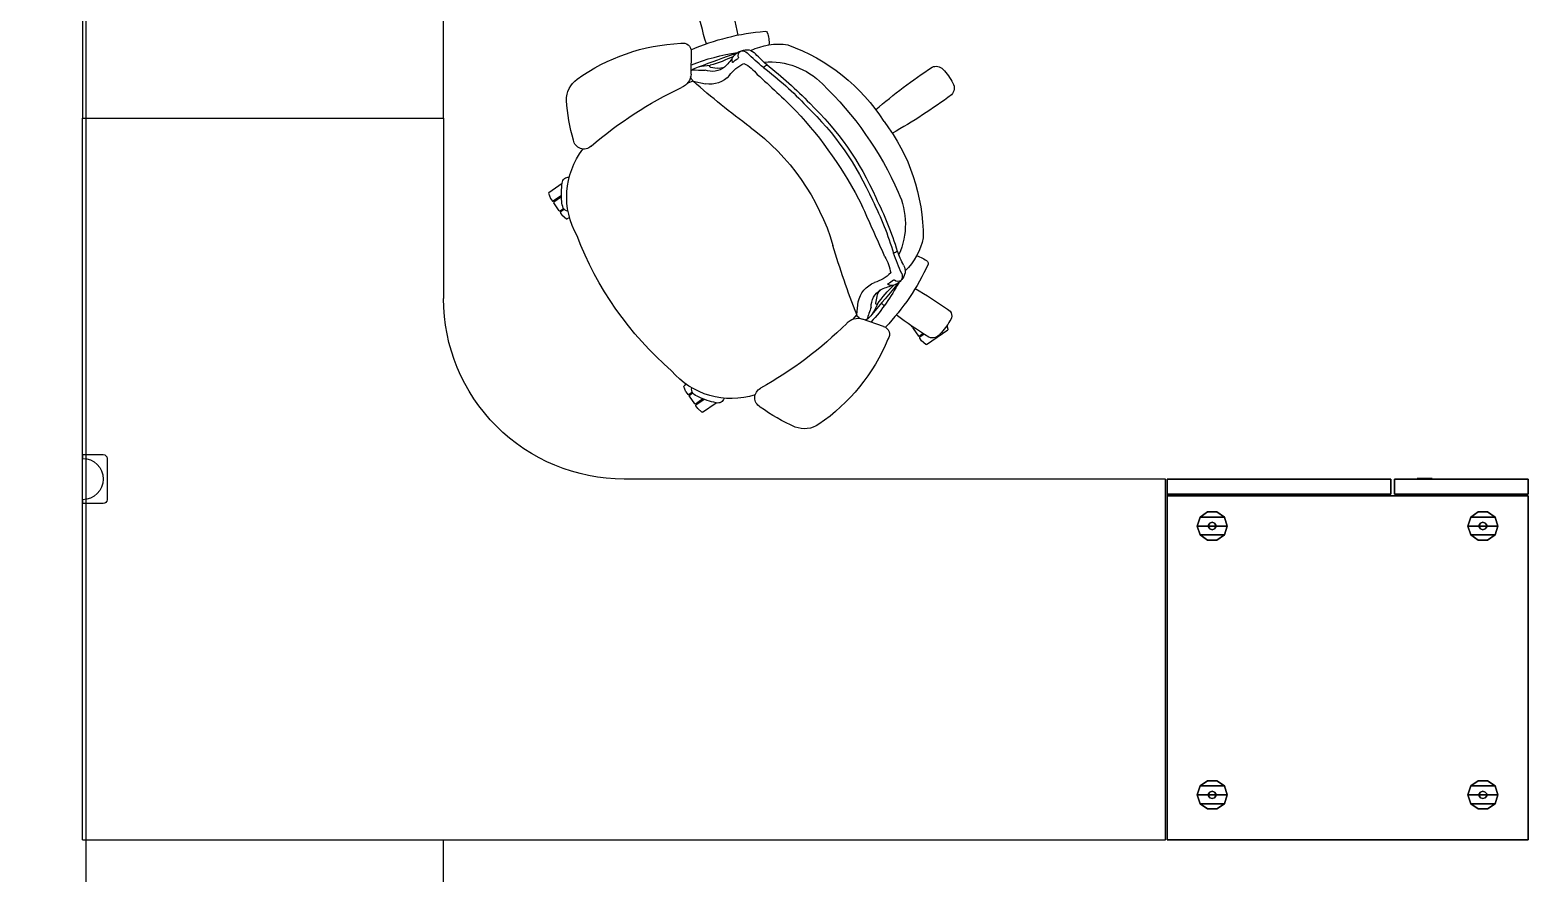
# Model space of a CAD drawing. Header units: inches. Extents: x 23 to 6400, y -2214 to 4412.
# Drawn here: x 2401.3 to 2500.9, y 1128.6 to 1184.7 of the extents above; entities that cross this region are included whole.
import ezdxf

# ---------------------------------------------------------------- set-up
doc = ezdxf.new("R2010")
doc.units = ezdxf.units.IN
doc.header["$LTSCALE"] = 96
doc.header["$MEASUREMENT"] = 0
doc.layers.add('A-FURN-EXIST', color=33, linetype='Continuous')

# ---------------------------------------------------------------- blocks, each defined once
blk = doc.blocks.new('A$C1C1D4BE0')
at = {"lineweight": -3}
for p, q in [((109.065, 175.112, 27.25), (133.065, 175.112, 27.25)), ((109.065, 103.112, 27.25), (109.065, 175.112, 27.25)), ((109.066, 175.224, 27.25), (133.066, 175.224, 27.25)), ((133.065, 175.112, 27.25), (133.065, 139.112, 27.25)), ((142.01, 159.227, 27.25), (142.997, 160.636, 27.25)), ((143.035, 160.653, 27.25), (142.997, 160.636, 27.25)), ((143.272, 160.583, 27.25), (143.035, 160.653, 27.25)), ((142.01, 159.227, 27.25), (142.007, 159.186, 27.25)), ((142.007, 159.186, 27.25), (142.257, 158.901, 27.25)), ((142.257, 158.901, 27.25), (142.438, 158.774, 27.25)), ((142.438, 158.774, 27.25), (142.493, 158.784, 27.25)), ((142.693, 159.069, 27.25), (142.493, 158.784, 27.25)), ((142.732, 159.007, 27.25), (142.55, 158.747, 27.25)), ((142.55, 158.747, 27.25), (142.56, 158.691, 27.25)), ((143.075, 158.33, 27.25), (142.56, 158.691, 27.25)), ((143.075, 158.33, 27.25), (143.131, 158.34, 27.25)), ((143.131, 158.34, 27.25), (143.151, 158.369, 27.25)), ((143.181, 158.324, 27.25), (143.195, 158.244, 27.25)), ((143.273, 158.189, 27.25), (143.195, 158.244, 27.25)), ((143.21, 156.365, 27.25), (143.702, 154.972, 27.25)), ((144.01, 155.589, 27.25), (144.01, 155.589, 27.25)), ((144.01, 155.589, 27.25), (144.01, 155.589, 27.25)), ((144.01, 155.589, 27.25), (144.01, 155.589, 27.25)), ((144.01, 155.589, 27.25), (144.01, 155.589, 27.25)), ((144.753, 155.849, 27.25), (145.205, 155.941, 27.25)), ((143.996, 154.588, 27.25), (143.691, 154.322, 27.25)), ((143.996, 154.588, 27.25), (144.839, 154.691, 27.25)), ((162.751, 148.634, 27.25), (162.767, 148.627, 27.25)), ((162.751, 148.634, 27.25), (162.757, 148.632, 27.25)), ((162.757, 148.632, 27.25), (162.762, 148.63, 27.25)), ((162.762, 148.63, 27.25), (162.767, 148.627, 27.25)), ((162.842, 148.501, 27.25), (162.842, 148.492, 27.25)), ((162.842, 148.501, 27.25), (162.842, 148.498, 27.25)), ((162.842, 148.498, 27.25), (162.842, 148.495, 27.25)), ((162.842, 148.495, 27.25), (162.842, 148.492, 27.25)), ((137.505, 144.338, 27.25), (138.137, 145.24, 27.25)), ((159.53, 143.711, 27.25), (159.337, 144.539, 27.25)), ((160.455, 144.854, 27.25), (160.387, 145.31, 27.25)), ((137.505, 144.338, 27.25), (137.502, 144.296, 27.25)), ((137.502, 144.296, 27.25), (137.752, 144.012, 27.25)), ((137.752, 144.012, 27.25), (137.932, 143.885, 27.25)), ((137.932, 143.885, 27.25), (137.988, 143.895, 27.25)), ((138.365, 144.434, 27.25), (137.988, 143.895, 27.25)), ((138.395, 144.358, 27.25), (138.045, 143.857, 27.25)), ((138.045, 143.857, 27.25), (138.055, 143.802, 27.25)), ((138.57, 143.441, 27.25), (138.055, 143.802, 27.25)), ((138.36, 144.426, 27.25), (138.372, 144.417, 27.25)), ((138.524, 144.065, 27.25), (138.523, 144.065, 27.25)), ((138.524, 144.065, 27.25), (138.523, 144.065, 27.25)), ((138.523, 144.065, 27.25), (138.523, 144.065, 27.25)), ((138.524, 144.065, 27.25), (138.524, 144.065, 27.25)), ((138.57, 143.441, 27.25), (138.626, 143.451, 27.25)), ((138.626, 143.451, 27.25), (138.789, 143.684, 27.25)), ((138.68, 143.41, 27.25), (138.848, 143.649, 27.25)), ((159.53, 143.711, 27.25), (159.383, 143.334, 27.25)), ((161.468, 143.581, 27.25), (159.991, 143.566, 27.25)), ((160.465, 144.067, 27.25), (160.465, 144.067, 27.25)), ((160.465, 144.067, 27.25), (160.465, 144.067, 27.25)), ((160.465, 144.067, 27.25), (160.465, 144.067, 27.25)), ((160.465, 144.067, 27.25), (160.465, 144.067, 27.25)), ((138.68, 143.41, 27.25), (138.69, 143.355, 27.25)), ((138.87, 143.229, 27.25), (138.69, 143.355, 27.25)), ((138.87, 143.229, 27.25), (139.224, 143.091, 27.25)), ((139.224, 143.091, 27.25), (139.262, 143.108, 27.25)), ((139.366, 143.256, 27.25), (139.262, 143.108, 27.25)), ((150.464, 135.485, 27.25), (150.36, 135.336, 27.25)), ((150.358, 135.295, 27.25), (150.36, 135.336, 27.25)), ((150.608, 135.01, 27.25), (150.358, 135.295, 27.25)), ((150.608, 135.01, 27.25), (150.788, 134.884, 27.25)), ((150.844, 134.894, 27.25), (150.788, 134.884, 27.25)), ((150.844, 134.894, 27.25), (151.011, 135.132, 27.25)), ((150.9, 134.856, 27.25), (151.064, 135.089, 27.25)), ((150.91, 134.8, 27.25), (150.9, 134.856, 27.25)), ((150.91, 134.8, 27.25), (151.425, 134.439, 27.25)), ((151.831, 134.949, 27.25), (151.481, 134.449, 27.25)), ((151.512, 134.971, 27.25), (151.513, 134.97, 27.25)), ((151.512, 134.971, 27.25), (151.512, 134.97, 27.25)), ((151.512, 134.97, 27.25), (151.513, 134.97, 27.25)), ((151.513, 134.97, 27.25), (151.513, 134.97, 27.25)), ((151.913, 134.948, 27.25), (151.536, 134.409, 27.25)), ((151.907, 134.939, 27.25), (151.895, 134.948, 27.25)), ((152.117, 134.106, 27.25), (152.749, 135.008, 27.25)), ((151.481, 134.449, 27.25), (151.425, 134.439, 27.25)), ((151.546, 134.353, 27.25), (151.536, 134.409, 27.25)), ((151.726, 134.227, 27.25), (151.546, 134.353, 27.25)), ((152.079, 134.089, 27.25), (151.726, 134.227, 27.25)), ((152.117, 134.106, 27.25), (152.079, 134.089, 27.25)), ((77.082, 127.112, 27.25), (109.065, 127.112, 27.25)), ((157.065, 127.112, 27.25), (145.065, 127.112, 27.25)), ((157.065, 103.112, 27.25), (157.065, 127.112, 27.25)), ((157.065, 127.112, 27.25), (199.065, 127.112, 27.25)), ((157.065, 103.112, 27.25), (157.065, 127.112, 27.25)), ((134.44, 104.737, 27.25), (131.69, 104.737, 27.25)), ((131.44, 104.487, 27.25), (131.44, 103.112, 27.25)), ((134.69, 103.112, 27.25), (134.69, 104.487, 27.25)), ((109.065, 103.112, 27.25), (157.065, 103.112, 27.25)), ((131.69, 103.112, 27.25), (131.44, 103.112, 27.25)), ((134.69, 103.112, 27.25), (134.44, 103.112, 27.25)), ((199.065, 103.112, 27.25), (157.065, 103.112, 27.25))]:
    blk.add_line(p, q, dxfattribs=at)
blk.add_lwpolyline([(329.171, 95.402), (28.914, 95.402), (28.914, 103.357), (329.171, 103.357)], close=True, dxfattribs=at)
for centre, radius, start, end in [((145.952, 156.747, 27.25), 4.68, 120.43736, 133.70705), ((143.911, 160.41, 27.25), 0.496, 24.85502, 131.59471), ((106.875, 134.985, 27.25), 45.413, 31.14704, 34.36447), ((191.111, 136.964, 27.25), 40.357, 143.63817, 150.30843), ((159.062, 160.411, 27.25), 0.658, 60.57802, 133.10974), ((157.396, 157.195, 27.25), 4.28, 46.89021, 62.29755), ((143.033, 159.631, 27.25), 0.59, 122.22416, 205.45394), ((126.854, 181.957, 27.25), 40.357, 319.69157, 326.36183), ((159.86, 159.863, 27.25), 0.648, 336.23818, 44.73449), ((165.79, 173.683, 27.25), 27.332, 211.56098, 217.04499), ((153.848, 145.216, 27.25), 15.541, 114.69154, 133.47254), ((149.907, 154.935, 27.25), 4.15, 101.30656, 136.34015), ((147.411, 159.195, 27.25), 0.151, 43.70885, 111.22984), ((146.224, 158.145, 27.25), 1.735, 14.2074, 41.6764), ((149.138, 146.32, 27.25), 12.685, 52.61811, 90.2009), ((146.858, 156.829, 27.25), 0.919, 125.56212, 144.57857), ((146.552, 157.326, 27.25), 0.348, 142.00804, 222.23819), ((146.546, 157.104, 27.25), 0.512, 68.76792, 121.52629), ((146.884, 157.006, 27.25), 0.8, 60.13553, 134.47152), ((151.412, 167.255, 27.25), 10.747, 244.17883, 251.92496), ((153.683, 170.923, 27.25), 14.691, 244.16978, 248.162), ((150.028, 152.879, 27.25), 4.942, 64.79551, 114.36007), ((147.272, 144.844, 27.25), 12.799, 112.55351, 145.6458), ((142.682, 156.219, 27.25), 0.548, 15.58587, 125.59279), ((152.387, 145.638, 27.25), 13.306, 118.10444, 131.82114), ((222.28, 65.05, 27.25), 119.68, 129.52756, 130.84313), ((165.79, 173.683, 27.25), 27.332, 219.15629, 219.68712), ((139.218, 163.488, 27.25), 9.316, 306.07089, 316.25597), ((142.486, 157.775, 27.25), 3.539, 332.93853, 346.5302), ((146.318, 156.913, 27.25), 0.393, 160.15868, 220.22488), ((146.803, 156.81, 27.25), 0.887, 141.49188, 164.56813), ((146.036, 156.673, 27.25), 0.023, 216.76777, 315.93933), ((146.895, 156.376, 27.25), 0.888, 132.65175, 161.59256), ((148.647, 155.001, 27.25), 2.632, 135.54544, 163.00086), ((146.257, 157.061, 27.25), 0.0489, 319.60793, 38.96136), ((146.355, 153.983, 27.25), 2.891, 58.93516, 81.77751), ((726.316, 1448.65, 27.25), 1415.763, 245.883562, 246.035768), ((147.43, 157.567, 27.25), 0.835, 320.77378, 340.4324), ((141.407, 135.213, 27.25), 22.822, 63.47088, 73.00478), ((140.523, 133.041, 27.25), 25.437, 63.71941, 72.3894), ((142.894, 136.484, 27.25), 22.82, 43.8813, 66.11901), ((150.001, 145.715, 27.25), 12.685, 19.7991, 57.38189), ((144.68, 154.544, 27.25), 1.242, 122.67461, 144.99667), ((159.48, 109.797, 27.25), 48.132, 108.1349, 109.18534), ((145.724, 153.2, 27.25), 2.941, 110.31136, 125.65452), ((144.494, 156.895, 27.25), 1.356, 270.23069, 327.45094), ((144.742, 155.91, 27.25), 0.0616, 129.52754, 279.87303), ((144.516, 156.388, 27.25), 1.728, 280.76447, 339.04342), ((145.124, 156.624, 27.25), 0.688, 276.75689, 318.15522), ((143.678, 137.651, 27.25), 19.649, 43.77742, 66.22258), ((143.863, 137.868, 27.25), 19.649, 43.77742, 66.22258), ((142.76, 154.662, 27.25), 0.992, 311.65702, 18.21628), ((144.192, 155.103, 27.25), 0.55, 163.84461, 174.12333), ((144.192, 155.103, 27.25), 0.55, 215.52542, 249.13461), ((162.254, 200.301, 27.25), 49.224, 248.22788, 253.89817), ((138.655, 130.188, 27.25), 27.775, 47.13499, 62.96237), ((162.109, 135.343, 27.25), 26.353, 135.17377, 150.82891), ((144.235, 138.398, 27.25), 15.249, 36.64423, 73.35799), ((138.089, 151.108, 27.25), 1.683, 145.16938, 201.65874), ((140.47, 133.078, 27.25), 25.437, 37.6106, 46.28059), ((155.86, 148.795, 27.25), 4.942, 355.63993, 45.20449), ((148.753, 155.956, 27.25), 13.395, 204.09565, 215.53648), ((105.937, 99.613, 27.25), 72.512, 41.82647, 44.62008), ((140.285, 132.861, 27.25), 25.437, 37.6106, 46.28059), ((157.834, 149.385, 27.25), 4.15, 333.65985, 8.69344), ((161.154, 147.958, 27.25), 0.835, 129.5676, 149.22622), ((171.566, 158.402, 27.25), 14.691, 221.838, 225.83022), ((147.353, 149.764, 27.25), 15.541, 336.52746, 355.30846), ((162.11, 147.022, 27.25), 1.735, 68.3236, 95.7926), ((162.7, 148.502, 27.25), 0.142, 357.88402, 68.83989), ((138.471, 148.516, 27.25), 0.708, 209.22296, 332.39843), ((143.655, 146.267, 27.25), 5.24, 162.62122, 229.71258), ((196.241, 176.503, 27.25), 49.224, 216.10183, 221.77212), ((158.154, 145.721, 27.25), 2.891, 28.22249, 51.06484), ((168.896, 155.012, 27.25), 10.747, 218.07504, 225.82117), ((160.814, 147.253, 27.25), 0.8, 335.52848, 49.86447), ((158.326, 148.223, 27.25), 2.632, 306.99914, 334.45456), ((48.617, 186.651, 27.25), 119.68, 339.15687, 340.47244), ((148.249, 148.536, 27.25), 13.306, 338.17886, 351.89556), ((160.218, 147.048, 27.25), 0.888, 308.40744, 337.34825), ((161.08, 146.682, 27.25), 0.0489, 71.03864, 150.39207), ((161.228, 147.05, 27.25), 0.348, 247.76181, 327.99196), ((160.657, 147.109, 27.25), 0.887, 305.43187, 328.50812), ((161.021, 146.968, 27.25), 0.512, 348.47371, 41.23208), ((160.656, 147.168, 27.25), 0.919, 325.42143, 344.43788), ((153.805, 102.124, 27.25), 45.413, 75.63553, 78.85296), ((138.538, 145.355, 27.25), 0.418, 103.71313, 195.93568), ((161.043, 144.816, 27.25), 1.728, 130.95658, 189.23553), ((161.527, 144.968, 27.25), 1.356, 142.54906, 199.76931), ((161.057, 145.468, 27.25), 0.688, 151.84478, 193.24311), ((163.04, 143.382, 27.25), 3.539, 123.4698, 137.06147), ((169.527, 142.265, 27.25), 9.316, 153.74403, 163.92911), ((160.79, 146.342, 27.25), 0.023, 154.06067, 253.23223), ((160.92, 146.688, 27.25), 0.393, 249.77512, 309.84132), ((142.9, 146.156, 27.25), 4.85, 190.87502, 205.52667), ((112.144, 142.943, 27.25), 48.132, 0.81466, 1.8651), ((160.516, 144.865, 27.25), 0.0616, 190.12697, 340.47246), ((157.634, 144.86, 27.25), 2.941, 344.34548, 359.68864), ((170.019, 170.722, 27.25), 27.332, 252.95501, 258.43902), ((139.628, 144.539, 27.25), 1.201, 203.23737, 224.40427), ((139.03, 144.024, 27.25), 0.417, 231.42724, 284.22622), ((160.022, 142.575, 27.25), 0.992, 91.78372, 158.34298), ((159.946, 144.072, 27.25), 0.55, 220.86539, 254.47459), ((159.946, 144.072, 27.25), 0.55, 295.87667, 306.15539), ((159.253, 144.34, 27.25), 1.242, 325.00333, 347.32539), ((161.511, 143.035, 27.25), 0.548, 344.40721, 94.41413), ((135.25, 154.15, 27.25), 26.353, 319.17109, 334.82623), ((149.253, 143.458, 27.25), 12.799, 324.3542, 357.44649), ((157.187, 156.896, 27.25), 22.366, 220.84233, 249.15759), ((145.065, 139.112, 27.25), 12, 180, 270.00001), ((155.713, 136.443, 27.25), 0.708, 137.60157, 260.77704), ((151.826, 140.545, 27.25), 5.24, 240.28742, 307.37927), ((159.188, 148.649, 27.25), 13.395, 254.46352, 265.90435), ((158.28, 136.971, 27.25), 1.683, 268.34126, 324.83062), ((151.301, 135.432, 27.25), 0.417, 185.77378, 238.57276), ((151.58, 136.17, 27.25), 1.201, 245.59573, 266.76263), ((151.98, 139.797, 27.25), 4.85, 264.47333, 279.12498), ((152.72, 135.425, 27.25), 0.418, 274.06432, 6.28687), ((131.69, 104.487, 27.25), 0.25, 90, 180), ((134.44, 104.487, 27.25), 0.25, 0, 90), ((133.065, 103.112, 27.25), 1.375, 0, 180)]:
    blk.add_arc(centre, radius, start, end, dxfattribs=at)
at = {"lineweight": -3, "flags": 1}
for tag, p, rotation in [('CAPPN', (29.083, 175.224, 27.25), 90), ('CAPMG', (29.083, 175.224, 27.25), 90), ('CAPMC', (29.083, 175.224, 27.25), 90), ('CAPQT', (29.083, 175.224, 27.25), 90), ('CAPDH', (29.083, 175.224, 27.25), 90), ('CAPGC', (29.083, 175.224, 27.25), 90), ('CAPPN', (29.083, 175.224, 26.75), 90), ('CAPMG', (29.083, 175.224, 26.75), 90), ('CAPMC', (29.083, 175.224, 26.75), 90), ('CAPQT', (29.083, 175.224, 26.75), 90), ('CAPDH', (29.083, 175.224, 26.75), 90), ('CAPGC', (29.083, 175.224, 26.75), 90), ('CAPPN', (53.083, 175.224, 27.25), 180), ('CAPMG', (53.083, 175.224, 27.25), 180), ('CAPMC', (53.083, 175.224, 27.25), 180), ('CAPQT', (53.083, 175.224, 27.25), 180), ('CAPDH', (53.083, 175.224, 27.25), 180), ('CAPGC', (53.083, 175.224, 27.25), 180), ('CAPPN', (109.066, 175.224, 27.25), 90), ('CAPMG', (109.066, 175.224, 27.25), 90), ('CAPMC', (109.066, 175.224, 27.25), 90), ('CAPQT', (109.066, 175.224, 27.25), 90), ('CAPDH', (109.066, 175.224, 27.25), 90), ('CAPGC', (109.066, 175.224, 27.25), 90), ('CAPPN', (109.066, 175.224, 26.75), 90), ('CAPMG', (109.066, 175.224, 26.75), 90), ('CAPMC', (109.066, 175.224, 26.75), 90), ('CAPQT', (109.066, 175.224, 26.75), 90), ('CAPDH', (109.066, 175.224, 26.75), 90), ('CAPGC', (109.066, 175.224, 26.75), 90), ('CAPPN', (133.066, 175.224, 27.25), 180), ('CAPMG', (133.066, 175.224, 27.25), 180), ('CAPMC', (133.066, 175.224, 27.25), 180), ('CAPQT', (133.066, 175.224, 27.25), 180), ('CAPDH', (133.066, 175.224, 27.25), 180), ('CAPGC', (133.066, 175.224, 27.25), 180), ('CAPPN', (247.065, 175.112, 27.25), 180), ('CAPMG', (247.065, 175.112, 27.25), 180), ('CAPMC', (247.065, 175.112, 27.25), 180), ('CAPQT', (247.065, 175.112, 27.25), 180), ('CAPDH', (247.065, 175.112, 27.25), 180), ('CAPGC', (247.065, 175.112, 27.25), 180), ('CAPPN', (346.296, 144.907, 28.25), 239.73323), ('CAPMG', (346.296, 144.907, 28.25), 239.73323), ('CAPMC', (346.296, 144.907, 28.25), 239.73323), ('CAPQT', (346.296, 144.907, 28.25), 239.73323), ('CAPDH', (346.296, 144.907, 28.25), 239.73323), ('CAPGC', (346.296, 144.907, 28.25), 239.73323), ('CAPPN', (109.065, 103.112, 27.25), 90), ('CAPMG', (109.065, 103.112, 27.25), 90), ('CAPMC', (109.065, 103.112, 27.25), 90), ('CAPQT', (109.065, 103.112, 27.25), 90), ('CAPDH', (109.065, 103.112, 27.25), 90), ('CAPGC', (109.065, 103.112, 27.25), 90), ('CAPPN', (199.065, 103.112, 27.25), 180), ('CAPMG', (199.065, 103.112, 27.25), 180), ('CAPMC', (199.065, 103.112, 27.25), 180), ('CAPQT', (199.065, 103.112, 27.25), 180), ('CAPDH', (199.065, 103.112, 27.25), 180), ('CAPGC', (199.065, 103.112, 27.25), 180), ('CAPPN', (247.065, 103.112, 27.25), 180), ('CAPMG', (247.065, 103.112, 27.25), 180), ('CAPMC', (247.065, 103.112, 27.25), 180), ('CAPQT', (247.065, 103.112, 27.25), 180), ('CAPDH', (247.065, 103.112, 27.25), 180), ('CAPGC', (247.065, 103.112, 27.25), 180), ('CAPMG', (273.388, 103.264), 180), ('CAPMC', (273.388, 103.264), 180), ('CAPQT', (273.388, 103.264), 180), ('CAPDH', (273.388, 103.264), 180), ('CAPGC', (273.388, 103.264), 180), ('CAPPN', (273.388, 103.264), 180), ('CAPPN', (247.923, 96.112, 27.25), 270), ('CAPMG', (247.923, 96.112, 27.25), 270), ('CAPMC', (247.923, 96.112, 27.25), 270), ('CAPQT', (247.923, 96.112, 27.25), 270), ('CAPDH', (247.923, 96.112, 27.25), 270), ('CAPGC', (247.923, 96.112, 27.25), 270), ('CAPPN', (352.407, 58.005, 28.25), 120), ('CAPMG', (352.407, 58.005, 28.25), 120), ('CAPMC', (352.407, 58.005, 28.25), 120), ('CAPQT', (352.407, 58.005, 28.25), 120), ('CAPDH', (352.407, 58.005, 28.25), 120), ('CAPGC', (352.407, 58.005, 28.25), 120), ('CAPPN', (364.648, 37.203), 120.80365), ('CAPMG', (364.648, 37.203), 120.80365), ('CAPMC', (364.648, 37.203), 120.80365), ('CAPQT', (364.648, 37.203), 120.80365), ('CAPDH', (364.648, 37.203), 120.80365), ('CAPGC', (364.648, 37.203), 120.80365), ('CAPPN', (359.049, 33.971), 119.19635), ('CAPMG', (359.049, 33.971), 119.19635), ('CAPMC', (359.049, 33.971), 119.19635), ('CAPDH', (359.049, 33.971), 119.19635), ('CAPGC', (359.049, 33.971), 119.19635), ('CAPQT', (359.049, 33.971), 119.19635)]:
    blk.add_attdef(tag, p, '', height=0.001, rotation=rotation, dxfattribs=at)
for tag, p in [('CAPPN', (109.923, 96.112, 27.25)), ('CAPMG', (109.923, 96.112, 27.25)), ('CAPMC', (109.923, 96.112, 27.25)), ('CAPQT', (109.923, 96.112, 27.25)), ('CAPDH', (109.923, 96.112, 27.25)), ('CAPGC', (109.923, 96.112, 27.25)), ('CAPPN', (157.923, 96.112, 27.25)), ('CAPMG', (157.923, 96.112, 27.25)), ('CAPMC', (157.923, 96.112, 27.25)), ('CAPQT', (157.923, 96.112, 27.25)), ('CAPDH', (157.923, 96.112, 27.25)), ('CAPGC', (157.923, 96.112, 27.25)), ('CAPPN', (249.583, 96.112)), ('CAPMG', (249.583, 96.112)), ('CAPMC', (249.583, 96.112)), ('CAPQT', (249.583, 96.112)), ('CAPDH', (249.583, 96.112)), ('CAPGC', (249.583, 96.112)), ('CAPPN', (273.583, 96.112, 28.25)), ('CAPMG', (273.583, 96.112, 28.25)), ('CAPMC', (273.583, 96.112, 28.25)), ('CAPQT', (273.583, 96.112, 28.25)), ('CAPDH', (273.583, 96.112, 28.25)), ('CAPGC', (273.583, 96.112, 28.25)), ('CAPPN', (29.941, 24.112, 27.25)), ('CAPMG', (29.941, 24.112, 27.25)), ('CAPMC', (29.941, 24.112, 27.25)), ('CAPQT', (29.941, 24.112, 27.25)), ('CAPDH', (29.941, 24.112, 27.25)), ('CAPGC', (29.941, 24.112, 27.25)), ('CAPPN', (109.923, 24.112, 27.25)), ('CAPMG', (109.923, 24.112, 27.25)), ('CAPMC', (109.923, 24.112, 27.25)), ('CAPQT', (109.923, 24.112, 27.25)), ('CAPDH', (109.923, 24.112, 27.25)), ('CAPGC', (109.923, 24.112, 27.25))]:
    blk.add_attdef(tag, p, '', height=0.001, dxfattribs=at)
at = {"lineweight": -3}
mesh = blk.add_polyface(dxfattribs=at)
corners = [(109.066, 175.224, 90.281), (109.066, 175.224, 27.25), (131.941, 175.224, 27.25), (131.941, 175.224, 90.281), (109.066, 199.224, 27.25), (109.066, 199.224, 90.281), (131.941, 199.224, 90.281), (131.941, 199.224, 27.25)]
mesh.append_faces([[corners[k] for k in face] for face in [(0, 1, 2, 3), (4, 5, 6, 7), (3, 6, 5, 0), (1, 0, 5, 4), (2, 7, 6, 3)]])
mesh = blk.add_polyface(dxfattribs=at)
corners = [(133.066, 190.349, 90.281), (133.066, 199.224, 90.281), (132.066, 199.224, 90.281), (132.066, 190.349, 90.281), (132.066, 199.224, 27.25), (133.066, 199.224, 27.25), (133.066, 190.349, 27.25), (132.066, 190.349, 27.25)]
mesh.append_faces([[corners[k] for k in face] for face in [(0, 1, 2, 3), (4, 2, 1, 5), (0, 6, 5, 1), (7, 6, 0, 3), (6, 7, 4, 5)]])
mesh = blk.add_polyface(dxfattribs=at)
corners = [(111.128, 195.912, 26.875), (111.128, 196.537, 26.875), (111.128, 196.537, 26.75), (111.128, 195.912, 26.75), (111.472, 195.412, 26.875), (111.472, 195.412, 26.75), (111.472, 197.037, 26.875), (111.472, 197.037, 26.75), (113.003, 196.537, 26.875), (113.003, 195.912, 26.875), (113.003, 195.912, 26.75), (113.003, 196.537, 26.75), (112.659, 195.412, 26.875), (112.066, 195.224, 26.875), (112.066, 195.224, 26.75), (112.659, 195.412, 26.75), (112.066, 197.224, 26.875), (112.659, 197.037, 26.875), (112.659, 197.037, 26.75), (112.066, 197.224, 26.75)]
mesh.append_faces([[corners[k] for k in face] for face in [(0, 1, 2, 3), (4, 0, 3, 5), (1, 6, 7, 2), (8, 9, 10, 11), (12, 13, 14, 15), (9, 12, 15, 10), (16, 17, 18, 19), (17, 8, 11, 18), (13, 4, 5, 14), (6, 16, 19, 7)]])
mesh.append_faces([[corners[k] for k in face] for face in [(12, 17, 16, 13)]], dxfattribs={"vtx0": -1, "vtx2": -1})
mesh.append_faces([[corners[k] for k in face] for face in [(0, 4, 6, 1)]], dxfattribs={"vtx1": -1})
mesh.append_faces([[corners[k] for k in face] for face in [(4, 13, 16, 6)]], dxfattribs={"vtx1": -1, "vtx3": -1})
mesh.append_faces([[corners[k] for k in face] for face in [(9, 8, 17, 12)]], dxfattribs={"vtx2": -1})
mesh = blk.add_polyface(dxfattribs=at)
corners = [(112.003, 196.474, 26.875), (112.003, 196.474, 27.25), (112.128, 196.474, 27.25), (112.128, 196.474, 26.875), (111.878, 196.38, 26.875), (111.878, 196.38, 27.25), (112.253, 196.38, 27.25), (112.253, 196.38, 26.875), (111.816, 196.224, 26.875), (111.816, 196.224, 27.25), (112.316, 196.224, 27.25), (112.316, 196.224, 26.875), (112.003, 195.974, 27.25), (112.003, 195.974, 26.875), (112.128, 195.974, 26.875), (112.128, 195.974, 27.25), (111.878, 196.068, 27.25), (111.878, 196.068, 26.875), (112.253, 196.068, 26.875), (112.253, 196.068, 27.25)]
mesh.append_faces([[corners[k] for k in face] for face in [(0, 1, 2, 3), (4, 5, 1, 0), (3, 2, 6, 7), (8, 9, 5, 4), (7, 6, 10, 11), (12, 13, 14, 15), (16, 17, 13, 12), (15, 14, 18, 19), (9, 8, 17, 16), (19, 18, 11, 10)]])
mesh = blk.add_polyface(dxfattribs=at)
corners = [(130.878, 196.537, 26.875), (130.878, 195.912, 26.875), (130.878, 195.912, 26.75), (130.878, 196.537, 26.75), (130.534, 195.412, 26.875), (130.534, 195.412, 26.75), (129.941, 195.224, 26.875), (129.347, 195.412, 26.875), (129.347, 195.412, 26.75), (129.941, 195.224, 26.75), (129.003, 195.912, 26.875), (129.003, 196.537, 26.875), (129.003, 196.537, 26.75), (129.003, 195.912, 26.75), (129.347, 197.037, 26.875), (129.941, 197.224, 26.875), (129.941, 197.224, 26.75), (129.347, 197.037, 26.75), (130.534, 197.037, 26.875), (130.534, 197.037, 26.75)]
mesh.append_faces([[corners[k] for k in face] for face in [(0, 1, 2, 3), (1, 4, 5, 2), (6, 7, 8, 9), (10, 11, 12, 13), (7, 10, 13, 8), (4, 6, 9, 5), (14, 15, 16, 17), (15, 18, 19, 16), (18, 0, 3, 19), (11, 14, 17, 12)]])
mesh.append_faces([[corners[k] for k in face] for face in [(4, 18, 15, 6)]], dxfattribs={"vtx0": -1, "vtx2": -1})
mesh.append_faces([[corners[k] for k in face] for face in [(10, 7, 14, 11)]], dxfattribs={"vtx1": -1})
mesh.append_faces([[corners[k] for k in face] for face in [(7, 6, 15, 14)]], dxfattribs={"vtx1": -1, "vtx3": -1})
mesh.append_faces([[corners[k] for k in face] for face in [(1, 0, 18, 4)]], dxfattribs={"vtx2": -1})
mesh = blk.add_polyface(dxfattribs=at)
corners = [(129.753, 196.38, 26.875), (129.753, 196.38, 27.25), (129.878, 196.474, 27.25), (129.878, 196.474, 26.875), (129.691, 196.224, 26.875), (129.691, 196.224, 27.25), (129.753, 196.068, 27.25), (129.753, 196.068, 26.875), (129.878, 195.974, 26.875), (129.878, 195.974, 27.25), (130.003, 195.974, 27.25), (130.003, 195.974, 26.875), (130.128, 196.068, 26.875), (130.128, 196.068, 27.25), (130.003, 196.474, 26.875), (130.003, 196.474, 27.25), (130.128, 196.38, 27.25), (130.128, 196.38, 26.875), (130.191, 196.224, 27.25), (130.191, 196.224, 26.875)]
mesh.append_faces([[corners[k] for k in face] for face in [(0, 1, 2, 3), (4, 5, 1, 0), (6, 7, 8, 9), (5, 4, 7, 6), (10, 11, 12, 13), (14, 15, 16, 17), (17, 16, 18, 19), (13, 12, 19, 18), (3, 2, 15, 14), (9, 8, 11, 10)]])
mesh = blk.add_polyface(dxfattribs=at)
corners = [(133.097, 191.912, 76.469), (133.097, 192.599, 75.812), (133.097, 192.787, 75.969), (133.097, 192.099, 76.656), (133.097, 191.849, 76.219), (133.097, 192.349, 75.719), (133.097, 191.912, 75.969), (133.097, 192.099, 75.812), (133.097, 192.599, 76.656), (133.097, 192.349, 76.719), (133.097, 192.849, 76.219), (133.097, 192.787, 76.469)]
mesh.append_faces([[corners[k] for k in face] for face in [(0, 1, 2, 3), (4, 5, 1, 0), (3, 2, 10, 9)]], dxfattribs={"vtx0": -1, "vtx2": -1})
mesh.append_faces([[corners[k] for k in face] for face in [(8, 9, 10, 11)]], dxfattribs={"vtx1": -1})
mesh.append_faces([[corners[k] for k in face] for face in [(6, 7, 5, 4)]], dxfattribs={"vtx2": -1})
mesh = blk.add_polyface(dxfattribs=at)
corners = [(132.066, 175.224, 62.5), (133.066, 175.224, 62.5), (133.066, 175.224, 73.875), (132.066, 175.224, 73.875), (132.066, 190.099, 62.5), (132.066, 190.099, 73.875), (133.066, 190.099, 73.875), (133.066, 190.099, 62.5)]
mesh.append_faces([[corners[k] for k in face] for face in [(0, 1, 2, 3), (4, 5, 6, 7), (2, 6, 5, 3), (1, 0, 4, 7), (2, 1, 7, 6)]])
mesh = blk.add_polyface(dxfattribs=at)
corners = [(132.066, 175.224, 74.219), (133.066, 175.224, 74.219), (133.066, 175.224, 90.281), (132.066, 175.224, 90.281), (132.066, 190.099, 74.219), (132.066, 190.099, 90.281), (133.066, 190.099, 90.281), (133.066, 190.099, 74.219)]
mesh.append_faces([[corners[k] for k in face] for face in [(0, 1, 2, 3), (4, 5, 6, 7), (2, 6, 5, 3), (1, 0, 4, 7), (2, 1, 7, 6)]])
mesh = blk.add_polyface(dxfattribs=at)
corners = [(132.066, 175.224, 39), (133.066, 175.224, 39), (133.066, 175.224, 50.375), (132.066, 175.224, 50.375), (132.066, 190.099, 39), (132.066, 190.099, 50.375), (133.066, 190.099, 50.375), (133.066, 190.099, 39)]
mesh.append_faces([[corners[k] for k in face] for face in [(0, 1, 2, 3), (4, 5, 6, 7), (2, 6, 5, 3), (1, 0, 4, 7), (2, 1, 7, 6)]])
mesh = blk.add_polyface(dxfattribs=at)
corners = [(132.066, 175.224, 27.25), (133.066, 175.224, 27.25), (133.066, 175.224, 38.625), (132.066, 175.224, 38.625), (132.066, 190.099, 27.25), (132.066, 190.099, 38.625), (133.066, 190.099, 38.625), (133.066, 190.099, 27.25)]
mesh.append_faces([[corners[k] for k in face] for face in [(0, 1, 2, 3), (4, 5, 6, 7), (2, 6, 5, 3), (1, 0, 4, 7), (2, 1, 7, 6)]])
mesh = blk.add_polyface(dxfattribs=at)
corners = [(132.066, 175.224, 50.75), (133.066, 175.224, 50.75), (133.066, 175.224, 62.125), (132.066, 175.224, 62.125), (132.066, 190.099, 50.75), (132.066, 190.099, 62.125), (133.066, 190.099, 62.125), (133.066, 190.099, 50.75)]
mesh.append_faces([[corners[k] for k in face] for face in [(0, 1, 2, 3), (4, 5, 6, 7), (2, 6, 5, 3), (1, 0, 4, 7), (2, 1, 7, 6)]])
mesh = blk.add_polyface(dxfattribs=at)
corners = [(111.128, 177.912, 26.875), (111.128, 178.537, 26.875), (111.128, 178.537, 26.75), (111.128, 177.912, 26.75), (111.472, 179.037, 26.875), (111.472, 179.037, 26.75), (111.472, 177.412, 26.875), (111.472, 177.412, 26.75), (112.066, 179.224, 26.875), (112.659, 179.037, 26.875), (112.659, 179.037, 26.75), (112.066, 179.224, 26.75), (113.003, 178.537, 26.875), (113.003, 177.912, 26.875), (113.003, 177.912, 26.75), (113.003, 178.537, 26.75), (112.659, 177.412, 26.875), (112.066, 177.224, 26.875), (112.066, 177.224, 26.75), (112.659, 177.412, 26.75)]
mesh.append_faces([[corners[k] for k in face] for face in [(0, 1, 2, 3), (1, 4, 5, 2), (6, 0, 3, 7), (8, 9, 10, 11), (12, 13, 14, 15), (9, 12, 15, 10), (16, 17, 18, 19), (13, 16, 19, 14), (17, 6, 7, 18), (4, 8, 11, 5)]])
mesh.append_faces([[corners[k] for k in face] for face in [(16, 9, 8, 17)]], dxfattribs={"vtx0": -1, "vtx2": -1})
mesh.append_faces([[corners[k] for k in face] for face in [(0, 6, 4, 1)]], dxfattribs={"vtx1": -1})
mesh.append_faces([[corners[k] for k in face] for face in [(6, 17, 8, 4)]], dxfattribs={"vtx1": -1, "vtx3": -1})
mesh.append_faces([[corners[k] for k in face] for face in [(13, 12, 9, 16)]], dxfattribs={"vtx2": -1})
mesh = blk.add_polyface(dxfattribs=at)
corners = [(112.003, 177.974, 27.25), (112.003, 177.974, 26.875), (112.128, 177.974, 26.875), (112.128, 177.974, 27.25), (111.878, 178.068, 27.25), (111.878, 178.068, 26.875), (112.253, 178.068, 26.875), (112.253, 178.068, 27.25), (111.816, 178.224, 27.25), (111.816, 178.224, 26.875), (112.316, 178.224, 26.875), (112.316, 178.224, 27.25), (112.003, 178.474, 26.875), (112.003, 178.474, 27.25), (112.128, 178.474, 27.25), (112.128, 178.474, 26.875), (111.878, 178.38, 26.875), (111.878, 178.38, 27.25), (112.253, 178.38, 27.25), (112.253, 178.38, 26.875)]
mesh.append_faces([[corners[k] for k in face] for face in [(0, 1, 2, 3), (4, 5, 1, 0), (3, 2, 6, 7), (8, 9, 5, 4), (7, 6, 10, 11), (12, 13, 14, 15), (16, 17, 13, 12), (15, 14, 18, 19), (9, 8, 17, 16), (19, 18, 11, 10)]])
mesh = blk.add_polyface(dxfattribs=at)
corners = [(129.003, 177.912, 26.875), (129.003, 178.537, 26.875), (129.003, 178.537, 26.75), (129.003, 177.912, 26.75), (129.347, 179.037, 26.875), (129.941, 179.224, 26.875), (129.941, 179.224, 26.75), (129.347, 179.037, 26.75), (130.878, 178.537, 26.875), (130.878, 177.912, 26.875), (130.878, 177.912, 26.75), (130.878, 178.537, 26.75), (130.534, 179.037, 26.875), (130.534, 179.037, 26.75), (129.941, 177.224, 26.875), (129.347, 177.412, 26.875), (129.347, 177.412, 26.75), (129.941, 177.224, 26.75), (130.534, 177.412, 26.875), (130.534, 177.412, 26.75)]
mesh.append_faces([[corners[k] for k in face] for face in [(0, 1, 2, 3), (4, 5, 6, 7), (1, 4, 7, 2), (8, 9, 10, 11), (12, 8, 11, 13), (5, 12, 13, 6), (14, 15, 16, 17), (18, 14, 17, 19), (9, 18, 19, 10), (15, 0, 3, 16)]])
mesh.append_faces([[corners[k] for k in face] for face in [(18, 12, 5, 14)]], dxfattribs={"vtx0": -1, "vtx2": -1})
mesh.append_faces([[corners[k] for k in face] for face in [(0, 15, 4, 1)]], dxfattribs={"vtx1": -1})
mesh.append_faces([[corners[k] for k in face] for face in [(15, 14, 5, 4)]], dxfattribs={"vtx1": -1, "vtx3": -1})
mesh.append_faces([[corners[k] for k in face] for face in [(9, 8, 12, 18)]], dxfattribs={"vtx2": -1})
mesh = blk.add_polyface(dxfattribs=at)
corners = [(129.753, 178.068, 27.25), (129.753, 178.068, 26.875), (129.878, 177.974, 26.875), (129.878, 177.974, 27.25), (129.691, 178.224, 27.25), (129.691, 178.224, 26.875), (129.753, 178.38, 26.875), (129.753, 178.38, 27.25), (129.878, 178.474, 27.25), (129.878, 178.474, 26.875), (130.003, 178.474, 26.875), (130.003, 178.474, 27.25), (130.128, 178.38, 27.25), (130.128, 178.38, 26.875), (130.003, 177.974, 27.25), (130.003, 177.974, 26.875), (130.128, 178.068, 26.875), (130.128, 178.068, 27.25), (130.191, 178.224, 26.875), (130.191, 178.224, 27.25)]
mesh.append_faces([[corners[k] for k in face] for face in [(0, 1, 2, 3), (4, 5, 1, 0), (6, 7, 8, 9), (5, 4, 7, 6), (10, 11, 12, 13), (14, 15, 16, 17), (17, 16, 18, 19), (13, 12, 19, 18), (9, 8, 11, 10), (3, 2, 15, 14)]])
blk = doc.blocks.new('A$C1C1D4BE0 (4) (2) (2)')
at = {"invisible_edges": 15}
for points in [[(382.327, -69.937, 72.937), (382.327, -69.948, 72.909), (382.327, -70.206, 73.249)], [(382.327, -70.117, 74.309), (382.327, -70.284, 73.541), (382.327, -70.794, 74.107)], [(382.327, -70.773, 74.185), (382.327, -70.327, 74.47), (382.327, -70.117, 74.309)], [(382.327, -70.283, 72.653), (382.327, -70.297, 72.647), (382.327, -70.206, 73.249)], [(382.327, -71.007, 74.05), (382.327, -70.341, 73.327), (382.327, -72.725, 72.425)], [(382.327, -71.007, 74.05), (382.327, -72.725, 72.425), (382.327, -71.851, 74.27)], [(382.327, -73.279, 72.474), (382.327, -73.886, 74.05), (382.327, -73.041, 74.27)], [(382.327, -73.279, 72.474), (382.327, -74.553, 73.328), (382.327, -73.886, 74.05)], [(382.327, -74.099, 74.108), (382.327, -74.61, 73.542), (382.327, -74.776, 74.31)], [(382.327, -74.565, 74.471), (382.327, -74.12, 74.186), (382.327, -74.776, 74.31)], [(382.327, -74.61, 73.271), (382.327, -74.597, 72.648), (382.327, -74.611, 72.654)], [(382.327, -74.688, 73.25), (382.327, -74.945, 72.911), (382.327, -74.957, 72.938)]]:
    blk.add_3dface(points, dxfattribs=at)
at = {"color": 0, "flags": 1}
for tag, p, rotation in [('CAPPN', (346.296, 144.907, 28.25), 239.73323), ('CAPMG', (346.296, 144.907, 28.25), 239.73323), ('CAPMC', (346.296, 144.907, 28.25), 239.73323), ('CAPQT', (346.296, 144.907, 28.25), 239.73323), ('CAPDH', (346.296, 144.907, 28.25), 239.73323), ('CAPGC', (346.296, 144.907, 28.25), 239.73323), ('CAPMG', (273.388, 103.264), 180), ('CAPMC', (273.388, 103.264), 180), ('CAPQT', (273.388, 103.264), 180), ('CAPDH', (273.388, 103.264), 180), ('CAPGC', (273.388, 103.264), 180), ('CAPPN', (273.388, 103.264), 180), ('CAPPN', (352.407, 58.005, 28.25), 120), ('CAPMG', (352.407, 58.005, 28.25), 120), ('CAPMC', (352.407, 58.005, 28.25), 120), ('CAPQT', (352.407, 58.005, 28.25), 120), ('CAPDH', (352.407, 58.005, 28.25), 120), ('CAPGC', (352.407, 58.005, 28.25), 120), ('CAPPN', (364.648, 37.203), 120.80365), ('CAPMG', (364.648, 37.203), 120.80365), ('CAPMC', (364.648, 37.203), 120.80365), ('CAPQT', (364.648, 37.203), 120.80365), ('CAPDH', (364.648, 37.203), 120.80365), ('CAPGC', (364.648, 37.203), 120.80365)]:
    blk.add_attdef(tag, p, '', height=0.001, rotation=rotation, dxfattribs=at)
for tag, p in [('CAPPN', (249.583, 96.112)), ('CAPMG', (249.583, 96.112)), ('CAPMC', (249.583, 96.112)), ('CAPQT', (249.583, 96.112)), ('CAPDH', (249.583, 96.112)), ('CAPGC', (249.583, 96.112)), ('CAPPN', (273.583, 96.112, 28.25)), ('CAPMG', (273.583, 96.112, 28.25)), ('CAPMC', (273.583, 96.112, 28.25)), ('CAPQT', (273.583, 96.112, 28.25)), ('CAPDH', (273.583, 96.112, 28.25)), ('CAPGC', (273.583, 96.112, 28.25))]:
    blk.add_attdef(tag, p, '', height=0.001, dxfattribs=at)

msp = doc.modelspace()

# ---------------------------------------------------------------- block references
at = {"layer": 'A-FURN-EXIST', "xscale": -1, "rotation": 270}
for name, p in [('A$C1C1D4BE0', (2301.703, 1021.724)), ('A$C1C1D4BE0 (4) (2) (2)', (2552.249, 802.294))]:
    msp.add_blockref(name, p, dxfattribs=at)

doc.saveas('drawing.dxf')
